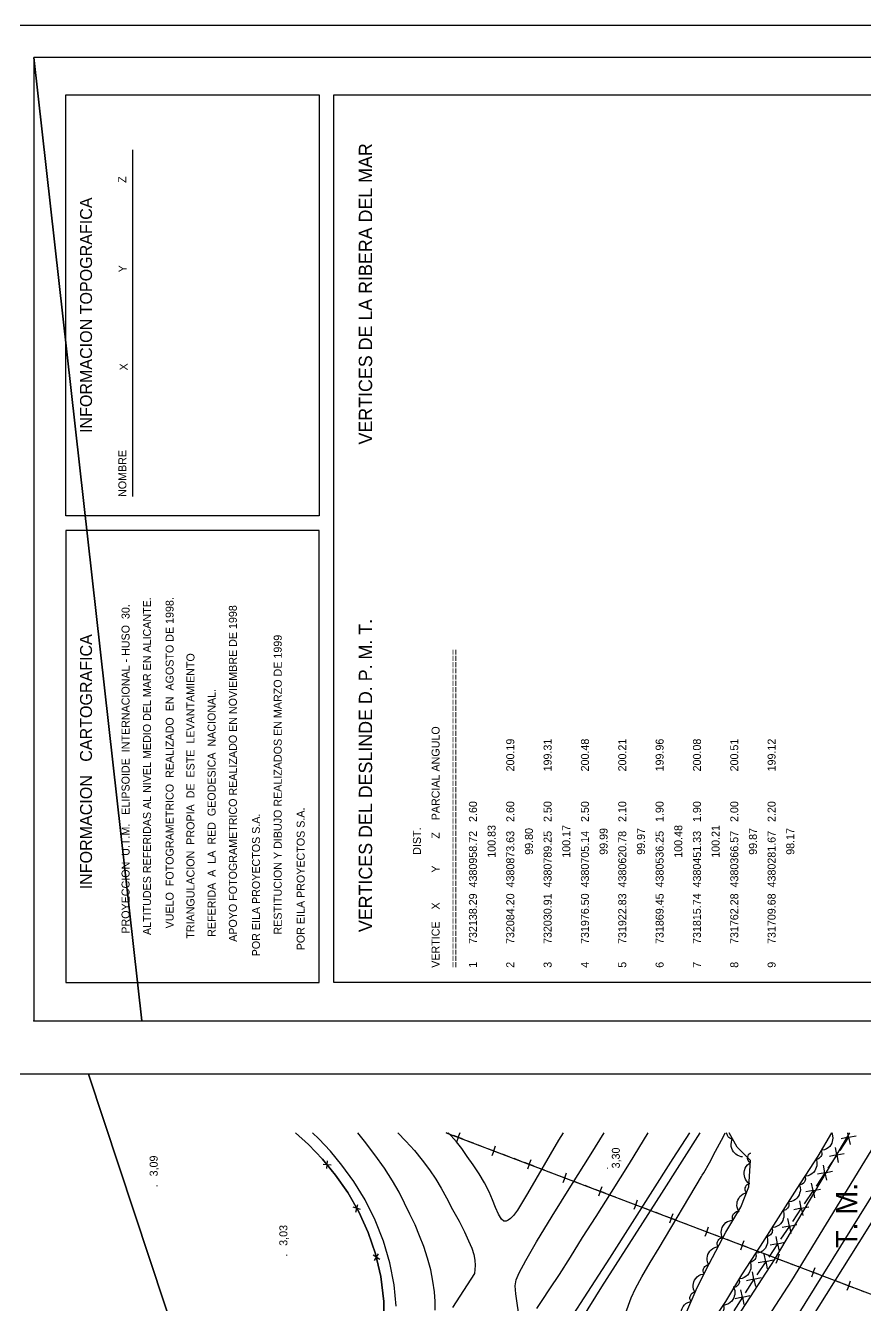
# Model space of a CAD drawing. Extents: x 731654 to 732244, y 4380181 to 4381208.
# Drawn here: x 731950.7 to 732108.2, y 4380967.7 to 4381207.5 of the extents above; entities that cross this region are included whole.
import ezdxf
from ezdxf.enums import TextEntityAlignment as Align

# ---------------------------------------------------------------- set-up
doc = ezdxf.new("R2010")
doc.units = 0
doc.linetypes.add('DASHED', pattern=[0])
doc.linetypes.add('HIDDEN', pattern=[0])
doc.layers.get('0').update_dxf_attribs({"linetype": 'CONTINUOUS'})
for name, color, linetype in [('1', 7, 'CONTINUOUS'), ('14', 7, 'CONTINUOUS'), ('33', 7, 'CONTINUOUS'), ('44', 7, 'CONTINUOUS'), ('48', 7, 'CONTINUOUS'), ('50', 7, 'CONTINUOUS'), ('53', 7, 'CONTINUOUS'), ('56', 7, 'CONTINUOUS'), ('8', 7, 'CONTINUOUS'), ('9', 7, 'CONTINUOUS'), ('PATTERN_CLASS', 7, 'CONTINUOUS')]:
    doc.layers.add(name, color=color, linetype=linetype)

msp = doc.modelspace()

# ---------------------------------------------------------------- linework, layer by layer
at = {"color": 0, "linetype": 'CONTINUOUS'}
for p, q in [((731970.85, 4381119.22), (731970.85, 4381184.24)), ((731954.41, 4381021), (731962.5, 4381021))]:
    msp.add_line(p, q, dxfattribs=at)
for points in [[(731958.3, 4381115.62), (731958.3, 4381194.5), (732005.77, 4381194.5), (732005.77, 4381115.62)], [(732211.32, 4381028.19), (732008.53, 4381028.19), (732008.53, 4381194.5), (732211.32, 4381194.5)]]:
    msp.add_lwpolyline(points, close=True, dxfattribs=at)
msp.add_point((731952.26, 4381021), dxfattribs=at)
at = {"layer": '1', "color": 0, "linetype": 'CONTINUOUS'}
for p, q in [((732007.21, 4380993.29), (732007.32, 4380994.74)), ((732008, 4380993.93), (732006.55, 4380994.07)), ((732013.55, 4380985.64), (732012.16, 4380986.05)), ((732012.65, 4380985.16), (732013.04, 4380986.57)), ((732017.13, 4380976.28), (732015.9, 4380977.05)), ((732016.13, 4380976.06), (732016.88, 4380977.31))]:
    msp.add_line(p, q, dxfattribs=at)
for points in [[(732075.19, 4381000), (732072.11, 4380995.21), (732060.23, 4380976.51), (732048.65, 4380958.66), (732038.01, 4380941.59), (732026.63, 4380923.78), (732009.91, 4380897.6), (731995.75, 4380875.01), (731977.46, 4380846.14), (731957.37, 4380814.25), (731939.83, 4380786.64), (731911.36, 4380741.53), (731885.56, 4380700.91), (731859.61, 4380659.98)], [(732077.17, 4381000), (732069.99, 4380988.69), (732058.72, 4380971.11), (732048.78, 4380955.17), (732037.51, 4380937.61), (732027.63, 4380921.98), (732018.33, 4380907.21), (732006.28, 4380888.56), (731998.14, 4380875.69), (731984.88, 4380854.56), (731973.67, 4380837.02), (731962.93, 4380819.9), (731950.11, 4380799.84), (731940.6, 4380784.66), (731928.05, 4380765.39), (731914.05, 4380743.19), (731895.88, 4380714.21), (731881.64, 4380691.31), (731861.13, 4380659.03)], [(731996.73, 4380917.82), (732003.85, 4380928.28), (732009.2, 4380937.21), (732013, 4380944.35), (732015.55, 4380950.63), (732017.13, 4380956.98), (732017.89, 4380963.07), (732017.92, 4380968.4), (732017.37, 4380973.06), (732016.35, 4380977.3), (732014.95, 4380981.31), (732013.21, 4380985.19), (732011.17, 4380988.84), (732008.87, 4380992.09), (732006.39, 4380995.04), (732003.75, 4380997.8), (732001.32, 4381000)], [(732020.23, 4380967.52), (732019.83, 4380971.52), (732019.02, 4380975.61), (732017.82, 4380979.69), (732016.29, 4380983.66), (732014.42, 4380987.42), (732012.26, 4380990.89), (732010.04, 4380993.96), (732007.92, 4380996.59), (732005.74, 4380998.9), (732004.51, 4381000)], [(732027.55, 4380966.75), (732027.52, 4380968.41), (732027.39, 4380970.21), (732027.12, 4380972.19), (732026.69, 4380974.32), (732026.09, 4380976.52), (732025.38, 4380978.67), (732024.62, 4380980.71), (732023.76, 4380982.73), (732022.79, 4380984.78), (732021.78, 4380986.85), (732020.75, 4380988.88), (732019.55, 4380991.02), (732018.02, 4380993.38), (732016.22, 4380995.9), (732014.28, 4380998.44), (732013, 4381000)], [(732020.5, 4381000), (732022.06, 4380998.42), (732023.66, 4380996.66), (732025.12, 4380994.9), (732026.47, 4380993.08), (732027.64, 4380991.3), (732028.63, 4380989.63), (732029.63, 4380987.81), (732030.81, 4380985.66), (732032.01, 4380983.44), (732033.02, 4380981.46), (732033.81, 4380979.78), (732034.39, 4380978.4), (732034.77, 4380977.21), (732034.96, 4380976.14), (732035, 4380975.13), (732034.88, 4380973.61)], [(732051.55, 4381000), (732050.67, 4380998.6), (732044.87, 4380988.66), (732042.96, 4380985.48), (732042.2, 4380984.48), (732041.66, 4380983.94), (732041.22, 4380983.63), (732040.82, 4380983.46), (732040.42, 4380983.46), (732039.97, 4380983.83), (732039.41, 4380984.73), (732038.83, 4380986.02), (732038.29, 4380987.42), (732037.66, 4380988.96), (732036.81, 4380990.62), (732035.78, 4380992.33), (732034.66, 4380994.01), (732033.55, 4380995.59), (732032.52, 4380997.04), (732031.53, 4380998.32), (732030.53, 4380999.42), (732029.97, 4381000)], [(732043.18, 4380966.39), (732042.92, 4380968.06), (732042.68, 4380969.82), (732042.56, 4380971.33), (732042.69, 4380972.44), (732043.28, 4380973.79), (732044.51, 4380976.07), (732046.55, 4380979.58), (732049.46, 4380984.37), (732052.98, 4380990.03), (732056.76, 4380996.06), (732059.23, 4381000)], [(732067.41, 4381000), (732067.4, 4380999.98), (732063.9, 4380994.25), (732060.56, 4380988.86), (732057.65, 4380984.3), (732055.11, 4380980.37), (732052.83, 4380976.73), (732050.79, 4380973.48), (732048.99, 4380970.75), (732047.53, 4380968.61), (732046.5, 4380967.11)], [(732034.88, 4380973.61), (732030.81, 4380967.28)]]:
    msp.add_lwpolyline(points, dxfattribs=at)
at = {"layer": '14', "color": 0, "linetype": 'CONTINUOUS'}
msp.add_lwpolyline([(731890.96, 4380638.24), (731900.26, 4380652.67), (731907.87, 4380664.54), (731914.6, 4380675.05), (731922.1, 4380686.82), (731931.47, 4380701.61), (731942.47, 4380718.96), (731954.55, 4380737.94), (731967.28, 4380757.92), (731980.37, 4380778.5), (731993.98, 4380799.96), (732008.28, 4380822.65), (732023.04, 4380846.13), (732038.06, 4380870.07), (732053.73, 4380895), (732070.01, 4380920.85), (732084.74, 4380944.17), (732096.44, 4380962.62), (732108.43, 4380981.63), (732119.86, 4381000)], dxfattribs=at)
at = {"layer": '33', "color": 0, "linetype": 'CONTINUOUS'}
for p, q in [((732105.05, 4380999.18), (732103.39, 4380996.68)), ((732105.05, 4380999.18), (732103.67, 4380998.9)), ((732105.05, 4380999.18), (732104.89, 4381000)), ((732105.05, 4380999.18), (732106.44, 4380999.45)), ((732105.05, 4380999.18), (732105.33, 4380997.79)), ((732102.83, 4380995.85), (732102.56, 4380997.24)), ((732102.83, 4380995.85), (732101.17, 4380993.36)), ((732102.83, 4380995.85), (732101.45, 4380995.57)), ((732102.83, 4380995.85), (732104.22, 4380996.13)), ((732102.83, 4380995.85), (732103.11, 4380994.46)), ((732100.61, 4380992.52), (732098.95, 4380990.03)), ((732100.61, 4380992.52), (732099.23, 4380992.25)), ((732100.61, 4380992.52), (732100.34, 4380993.91)), ((732100.61, 4380992.52), (732102, 4380992.8)), ((732100.61, 4380992.52), (732100.89, 4380991.14)), ((732098.39, 4380989.2), (732098.12, 4380990.58)), ((732098.39, 4380989.2), (732099.78, 4380989.47)), ((732096.17, 4380985.87), (732095.9, 4380987.26)), ((732098.39, 4380989.2), (732096.73, 4380986.7)), ((732098.39, 4380989.2), (732097.01, 4380988.92)), ((732098.39, 4380989.2), (732098.67, 4380987.81)), ((732096.17, 4380985.87), (732094.51, 4380983.38)), ((732096.17, 4380985.87), (732094.78, 4380985.59)), ((732096.17, 4380985.87), (732097.56, 4380986.15)), ((732096.17, 4380985.87), (732096.45, 4380984.48)), ((732093.95, 4380982.54), (732092.29, 4380980.05)), ((732093.95, 4380982.54), (732092.56, 4380982.27)), ((732093.95, 4380982.54), (732093.67, 4380983.93)), ((732093.95, 4380982.54), (732095.34, 4380982.82)), ((732093.95, 4380982.54), (732094.23, 4380981.16)), ((732091.73, 4380979.22), (732091.45, 4380980.6)), ((732091.73, 4380979.22), (732090.06, 4380976.72)), ((732091.73, 4380979.22), (732090.34, 4380978.94)), ((732091.73, 4380979.22), (732093.12, 4380979.49)), ((732091.73, 4380979.22), (732092.01, 4380977.83)), ((732089.51, 4380975.89), (732087.84, 4380973.4)), ((732089.51, 4380975.89), (732088.12, 4380975.61)), ((732089.51, 4380975.89), (732089.23, 4380977.28)), ((732089.51, 4380975.89), (732090.9, 4380976.17)), ((732089.51, 4380975.89), (732089.79, 4380974.5)), ((732087.3, 4380972.56), (732087, 4380973.94)), ((732087.3, 4380972.56), (732088.68, 4380972.86)), ((732085.13, 4380969.19), (732084.83, 4380970.58)), ((732087.3, 4380972.56), (732085.67, 4380970.03)), ((732087.3, 4380972.56), (732085.91, 4380972.26)), ((732087.3, 4380972.56), (732087.6, 4380971.18)), ((732085.13, 4380969.19), (732083.51, 4380966.67)), ((732085.13, 4380969.19), (732083.75, 4380968.89)), ((732085.13, 4380969.19), (732086.52, 4380969.49)), ((732085.13, 4380969.19), (732085.43, 4380967.81))]:
    msp.add_line(p, q, dxfattribs=at)
at = {"layer": '44', "color": 0, "linetype": 'CONTINUOUS'}
msp.add_lwpolyline([(732063.2, 4380966.15), (732064.27, 4380969.05), (732065.1, 4380970.82), (732066.27, 4380973), (732067.85, 4380975.73), (732069.52, 4380978.44), (732077.46, 4380991.8), (732077.45, 4380991.8), (732077.59, 4380992.06), (732077.9, 4380992.52), (732078.98, 4380994.39), (732080.06, 4380996.54), (732081.57, 4380999.33), (732081.91, 4381000)], dxfattribs=at)
at = {"layer": '53', "color": 0, "linetype": 'CONTINUOUS'}
for points in [[(732085.15, 4380995.5), (732084.92, 4380995.51), (732084.57, 4380995.62), (732084.18, 4380995.79), (732083.93, 4380995.98), (732083.7, 4380996.2), (732083.48, 4380996.43), (732083.29, 4380996.73), (732083.14, 4380997.07), (732083.04, 4380997.45), (732083.01, 4380997.84), (732083.07, 4380998.27), (732083.18, 4380998.62), (732083.3, 4380998.83), (732083.03, 4380998.89), (732082.76, 4380998.99), (732082.59, 4380999.12), (732082.44, 4380999.27), (732082.32, 4380999.5), (732082.13, 4381000)], [(732101.84, 4381000), (732101.95, 4380999.79), (732102.03, 4380999.44), (732102.09, 4380999.02), (732102.05, 4380998.7), (732101.97, 4380998.39), (732101.88, 4380998.08), (732101.72, 4380997.77), (732101.5, 4380997.47), (732101.23, 4380997.19), (732100.9, 4380996.98), (732100.5, 4380996.81), (732100.14, 4380996.73), (732099.89, 4380996.72), (732099.98, 4380996.46), (732100.03, 4380996.18), (732100, 4380995.96), (732099.95, 4380995.76), (732099.82, 4380995.54), (732099.67, 4380995.37), (732099.48, 4380995.2), (732099.29, 4380995.09), (732099.09, 4380995.09), (732098.93, 4380995.08)], [(732086.35, 4380990.56), (732086.16, 4380990.7), (732085.93, 4380990.98), (732085.69, 4380991.33), (732085.58, 4380991.63), (732085.51, 4380991.94), (732085.45, 4380992.26), (732085.45, 4380992.61), (732085.52, 4380992.97), (732085.63, 4380993.35), (732085.82, 4380993.68), (732086.11, 4380994.02), (732086.39, 4380994.25), (732086.61, 4380994.37), (732086.41, 4380994.56), (732086.24, 4380994.79), (732086.17, 4380994.99), (732086.12, 4380995.2), (732086.14, 4380995.46), (732086.19, 4380995.67), (732086.29, 4380995.91), (732086.41, 4380996.09), (732086.59, 4380996.19), (732086.72, 4380996.27)], [(732098.91, 4380995.09), (732099.01, 4380994.88), (732099.07, 4380994.52), (732099.11, 4380994.1), (732099.06, 4380993.79), (732098.97, 4380993.48), (732098.87, 4380993.17), (732098.7, 4380992.87), (732098.46, 4380992.58), (732098.18, 4380992.31), (732097.85, 4380992.11), (732097.44, 4380991.95), (732097.08, 4380991.89), (732096.83, 4380991.9), (732096.91, 4380991.63), (732096.95, 4380991.34), (732096.91, 4380991.13), (732096.85, 4380990.93), (732096.71, 4380990.71), (732096.56, 4380990.55), (732096.36, 4380990.39), (732096.16, 4380990.29), (732095.96, 4380990.29), (732095.8, 4380990.29)], [(732084.54, 4380985.16), (732084.4, 4380985.35), (732084.26, 4380985.69), (732084.13, 4380986.09), (732084.11, 4380986.41), (732084.13, 4380986.73), (732084.17, 4380987.05), (732084.27, 4380987.38), (732084.44, 4380987.71), (732084.66, 4380988.04), (732084.94, 4380988.31), (732085.3, 4380988.54), (732085.64, 4380988.68), (732085.89, 4380988.73), (732085.75, 4380988.97), (732085.65, 4380989.24), (732085.65, 4380989.46), (732085.66, 4380989.67), (732085.75, 4380989.91), (732085.87, 4380990.1), (732086.03, 4380990.3), (732086.2, 4380990.44), (732086.39, 4380990.48), (732086.55, 4380990.52)], [(732095.8, 4380990.29), (732095.9, 4380990.08), (732095.97, 4380989.72), (732096.01, 4380989.3), (732095.96, 4380988.98), (732095.87, 4380988.67), (732095.77, 4380988.37), (732095.6, 4380988.06), (732095.37, 4380987.77), (732095.09, 4380987.5), (732094.75, 4380987.3), (732094.35, 4380987.14), (732093.98, 4380987.08), (732093.74, 4380987.08), (732093.82, 4380986.82), (732093.86, 4380986.53), (732093.82, 4380986.32), (732093.76, 4380986.12), (732093.62, 4380985.9), (732093.47, 4380985.74), (732093.27, 4380985.58), (732093.08, 4380985.48), (732092.88, 4380985.47), (732092.72, 4380985.47)], [(732081.38, 4380980.38), (732081.27, 4380980.58), (732081.2, 4380980.94), (732081.15, 4380981.36), (732081.19, 4380981.68), (732081.28, 4380981.99), (732081.37, 4380982.29), (732081.54, 4380982.6), (732081.77, 4380982.9), (732082.04, 4380983.17), (732082.37, 4380983.38), (732082.78, 4380983.54), (732083.14, 4380983.61), (732083.39, 4380983.61), (732083.3, 4380983.88), (732083.26, 4380984.16), (732083.29, 4380984.38), (732083.35, 4380984.58), (732083.48, 4380984.8), (732083.63, 4380984.97), (732083.83, 4380985.13), (732084.02, 4380985.23), (732084.22, 4380985.24), (732084.38, 4380985.24)], [(732092.71, 4380985.47), (732092.82, 4380985.26), (732092.88, 4380984.9), (732092.93, 4380984.48), (732092.88, 4380984.17), (732092.79, 4380983.86), (732092.69, 4380983.55), (732092.52, 4380983.25), (732092.29, 4380982.96), (732092.01, 4380982.68), (732091.68, 4380982.48), (732091.27, 4380982.33), (732090.91, 4380982.26), (732090.66, 4380982.26), (732090.74, 4380982), (732090.78, 4380981.71), (732090.74, 4380981.5), (732090.69, 4380981.3), (732090.55, 4380981.08), (732090.39, 4380980.91), (732090.2, 4380980.75), (732090, 4380980.65), (732089.8, 4380980.65), (732089.64, 4380980.65)], [(732078.81, 4380975.26), (732078.69, 4380975.46), (732078.6, 4380975.81), (732078.52, 4380976.22), (732078.54, 4380976.54), (732078.6, 4380976.86), (732078.67, 4380977.17), (732078.81, 4380977.49), (732079.02, 4380977.8), (732079.28, 4380978.09), (732079.59, 4380978.33), (732079.98, 4380978.52), (732080.34, 4380978.61), (732080.58, 4380978.63), (732080.48, 4380978.89), (732080.41, 4380979.17), (732080.43, 4380979.39), (732080.47, 4380979.59), (732080.59, 4380979.82), (732080.73, 4380980), (732080.91, 4380980.18), (732081.1, 4380980.29), (732081.3, 4380980.31), (732081.45, 4380980.33)], [(732089.66, 4380980.63), (732089.76, 4380980.42), (732089.83, 4380980.06), (732089.86, 4380979.64), (732089.81, 4380979.33), (732089.72, 4380979.02), (732089.62, 4380978.72), (732089.44, 4380978.41), (732089.21, 4380978.12), (732088.92, 4380977.85), (732088.59, 4380977.65), (732088.18, 4380977.5), (732087.82, 4380977.44), (732087.57, 4380977.45), (732087.65, 4380977.18), (732087.69, 4380976.89), (732087.65, 4380976.68), (732087.59, 4380976.48), (732087.45, 4380976.26), (732087.29, 4380976.1), (732087.09, 4380975.94), (732086.9, 4380975.85), (732086.7, 4380975.85), (732086.54, 4380975.84)], [(732076.19, 4380970.18), (732076.07, 4380970.37), (732075.97, 4380970.73), (732075.89, 4380971.14), (732075.91, 4380971.46), (732075.97, 4380971.78), (732076.04, 4380972.09), (732076.18, 4380972.41), (732076.39, 4380972.72), (732076.64, 4380973.01), (732076.95, 4380973.25), (732077.35, 4380973.44), (732077.7, 4380973.54), (732077.95, 4380973.56), (732077.84, 4380973.81), (732077.78, 4380974.1), (732077.8, 4380974.31), (732077.83, 4380974.51), (732077.95, 4380974.75), (732078.09, 4380974.92), (732078.27, 4380975.1), (732078.46, 4380975.22), (732078.66, 4380975.24), (732078.82, 4380975.26)], [(732086.54, 4380975.84), (732086.64, 4380975.63), (732086.7, 4380975.27), (732086.74, 4380974.85), (732086.69, 4380974.54), (732086.6, 4380974.23), (732086.49, 4380973.92), (732086.32, 4380973.62), (732086.08, 4380973.33), (732085.8, 4380973.06), (732085.47, 4380972.86), (732085.06, 4380972.71), (732084.7, 4380972.65), (732084.45, 4380972.65), (732084.53, 4380972.39), (732084.57, 4380972.1), (732084.52, 4380971.89), (732084.47, 4380971.69), (732084.32, 4380971.47), (732084.17, 4380971.31), (732083.97, 4380971.15), (732083.78, 4380971.05), (732083.57, 4380971.05), (732083.41, 4380971.05)], [(732083.51, 4380970.99), (732083.62, 4380970.79), (732083.69, 4380970.43), (732083.74, 4380970.01), (732083.71, 4380969.69), (732083.62, 4380969.38), (732083.53, 4380969.08), (732083.37, 4380968.76), (732083.15, 4380968.47), (732082.87, 4380968.19), (732082.55, 4380967.98), (732082.15, 4380967.81), (732081.79, 4380967.73), (732081.54, 4380967.73), (732081.63, 4380967.47), (732081.68, 4380967.18), (732081.64, 4380966.97), (732081.59, 4380966.77), (732081.46, 4380966.54), (732081.31, 4380966.37), (732081.12, 4380966.21), (732080.93, 4380966.1), (732080.72, 4380966.1), (732080.57, 4380966.09)], [(732074.03, 4380964.88), (732073.89, 4380965.06), (732073.77, 4380965.41), (732073.66, 4380965.82), (732073.65, 4380966.13), (732073.69, 4380966.45), (732073.73, 4380966.77), (732073.85, 4380967.1), (732074.03, 4380967.43), (732074.26, 4380967.74), (732074.56, 4380968), (732074.93, 4380968.22), (732075.28, 4380968.34), (732075.52, 4380968.38), (732075.4, 4380968.63), (732075.31, 4380968.91), (732075.31, 4380969.12), (732075.34, 4380969.33), (732075.44, 4380969.57), (732075.56, 4380969.75), (732075.73, 4380969.94), (732075.9, 4380970.08), (732076.1, 4380970.11), (732076.26, 4380970.14)]]:
    msp.add_lwpolyline(points, dxfattribs=at)
at = {"layer": '56', "color": 0, "linetype": 'CONTINUOUS'}
for p, q in [((732030.24, 4380999.75), (732029.57, 4381000)), ((732032.76, 4380998.79), (732030.94, 4380999.48)), ((732031.85, 4380999.13), (732031.52, 4380998.25)), ((732031.85, 4380999.13), (732032.21, 4381000.07)), ((732034.72, 4380998.04), (732033.49, 4380998.51)), ((732036.9, 4380997.22), (732035.66, 4380997.68)), ((732039.42, 4380996.26), (732037.6, 4380996.95)), ((732038.51, 4380996.6), (732038.17, 4380995.72)), ((732038.51, 4380996.6), (732038.87, 4380997.54)), ((732041.38, 4380995.51), (732040.14, 4380995.98)), ((732043.55, 4380994.69), (732042.32, 4380995.16)), ((732046.08, 4380993.73), (732044.25, 4380994.42)), ((732045.16, 4380994.08), (732045.52, 4380995.01)), ((732045.16, 4380994.08), (732044.83, 4380993.19)), ((732048.03, 4380992.99), (732046.8, 4380993.45)), ((732050.21, 4380992.16), (732048.97, 4380992.63)), ((732052.73, 4380991.2), (732050.91, 4380991.89)), ((732051.82, 4380991.55), (732052.18, 4380992.49)), ((732051.82, 4380991.55), (732051.48, 4380990.66)), ((732054.69, 4380990.46), (732053.46, 4380990.92)), ((732056.86, 4380989.63), (732055.63, 4380990.1)), ((732058.47, 4380989.02), (732058.83, 4380989.96)), ((732059.39, 4380988.67), (732057.56, 4380989.36)), ((732058.47, 4380989.02), (732058.14, 4380988.13)), ((732061.34, 4380987.93), (732060.11, 4380988.4)), ((732063.52, 4380987.1), (732062.29, 4380987.57)), ((732065.13, 4380986.49), (732065.49, 4380987.43)), ((732066.04, 4380986.14), (732064.22, 4380986.84)), ((732065.13, 4380986.49), (732064.79, 4380985.61)), ((732068, 4380985.4), (732066.77, 4380985.87)), ((732070.17, 4380984.57), (732068.94, 4380985.04)), ((732071.78, 4380983.96), (732072.14, 4380984.9)), ((732072.7, 4380983.61), (732070.87, 4380984.31)), ((732071.78, 4380983.96), (732071.45, 4380983.08)), ((732074.65, 4380982.87), (732073.42, 4380983.34)), ((732076.83, 4380982.04), (732075.6, 4380982.51)), ((732078.44, 4380981.43), (732078.8, 4380982.37)), ((732079.35, 4380981.09), (732077.53, 4380981.78)), ((732078.44, 4380981.43), (732078.1, 4380980.55)), ((732081.31, 4380980.34), (732080.08, 4380980.81)), ((732083.48, 4380979.52), (732082.25, 4380979.98)), ((732085.1, 4380978.9), (732085.45, 4380979.84)), ((732086.01, 4380978.56), (732084.18, 4380979.25)), ((732085.1, 4380978.9), (732084.76, 4380978.02)), ((732087.96, 4380977.81), (732086.73, 4380978.28)), ((732090.14, 4380976.99), (732088.91, 4380977.46)), ((732092.66, 4380976.03), (732090.84, 4380976.72)), ((732091.75, 4380976.37), (732091.42, 4380975.49)), ((732091.75, 4380976.37), (732092.11, 4380977.31)), ((732094.62, 4380975.28), (732093.39, 4380975.75)), ((732096.79, 4380974.46), (732095.56, 4380974.93)), ((732099.32, 4380973.5), (732097.49, 4380974.19)), ((732098.41, 4380973.85), (732098.07, 4380972.96)), ((732098.41, 4380973.85), (732098.76, 4380974.79)), ((732101.27, 4380972.76), (732100.04, 4380973.22)), ((732103.45, 4380971.93), (732102.22, 4380972.4)), ((732105.97, 4380970.97), (732104.15, 4380971.66)), ((732105.06, 4380971.32), (732104.73, 4380970.43)), ((732105.06, 4380971.32), (732105.42, 4380972.26)), ((732107.93, 4380970.23), (732106.7, 4380970.7))]:
    msp.add_line(p, q, dxfattribs=at)
at = {"layer": '8', "color": 0, "linetype": 'DASHED'}
msp.add_lwpolyline([(732105.2, 4381000), (732091.09, 4380976.19), (732075.06, 4380951.46), (732074.99, 4380951.37), (732055.94, 4380921.42), (732040.58, 4380896.94), (732016.12, 4380858.65), (731998.04, 4380829.75), (731981.75, 4380802.62), (731965.19, 4380777.54), (731945.91, 4380745.21), (731932.6, 4380725.62), (731918.58, 4380702.61), (731903.04, 4380678.34), (731882.89, 4380646.68)], dxfattribs=at)
at = {"layer": '8', "color": 0, "linetype": 'CONTINUOUS'}
msp.add_lwpolyline([(731887.61, 4380645.52), (731895.37, 4380657.75), (731916.39, 4380691.01), (731943.97, 4380735.02), (731970.71, 4380776.8), (731995.1, 4380815.66), (732010.35, 4380840.76), (732024.91, 4380863.69), (732039.92, 4380887.44), (732059.56, 4380918.4), (732077.12, 4380945.64), (732094.4, 4380972.34), (732111.37, 4381000)], dxfattribs=at)
at = {"layer": '9', "color": 0, "linetype": 'HIDDEN'}
msp.add_lwpolyline([(731888.86, 4380639.81), (731900.64, 4380658.71), (731913.91, 4380680.3), (731930.35, 4380706.33), (731946.23, 4380730.89), (731959.2, 4380750.67), (731970.71, 4380768.46), (731981.14, 4380785.23), (732001.12, 4380816.85), (732025.7, 4380854.89), (732042.7, 4380881.91), (732058.67, 4380908.02), (732077.49, 4380936.98), (732093.38, 4380962.37), (732110.62, 4380990), (732116.73, 4381000)], dxfattribs=at)
at = {"layer": 'PATTERN_CLASS', "color": 0, "linetype": 'CONTINUOUS'}
msp.add_line((732029.57, 4381000), (732152.56, 4380953.27), dxfattribs=at)
for points in [[(732001.32, 4381000), (732003.75, 4380997.8), (732006.39, 4380995.04), (732008.87, 4380992.09), (732011.17, 4380988.84), (732013.21, 4380985.19), (732014.95, 4380981.31), (732016.35, 4380977.3), (732017.37, 4380973.06), (732017.92, 4380968.4), (732017.89, 4380963.07), (732017.13, 4380956.98), (732015.55, 4380950.63), (732013, 4380944.35), (732009.2, 4380937.21), (732003.85, 4380928.28), (731996.73, 4380917.82)], [(732101.84, 4381000), (732099.27, 4380995.65), (732095.34, 4380989.57), (732091.81, 4380984.05), (732088.46, 4380978.79), (732084.96, 4380973.42), (732081.94, 4380968.38), (732078.47, 4380963.16), (732075.37, 4380959.09), (732073.36, 4380958.67), (732072.94, 4380961.31), (732074.53, 4380966.06), (732076.63, 4380971.03), (732078.92, 4380975.46), (732082.01, 4380981.4), (732084.87, 4380986.04), (732086.31, 4380989.89), (732086.63, 4380994.84), (732084.15, 4380997.3), (732082.64, 4381000)]]:
    msp.add_lwpolyline(points, dxfattribs=at)

# ---------------------------------------------------------------- texts
at = {"color": 0, "linetype": 'CONTINUOUS'}
for s, height, p in [('VERTICES DE LA RIBERA DEL MAR', 2.5, (732014.46, 4381157.23)), ('ALTITUDES REFERIDAS AL NIVEL MEDIO DEL MAR EN ALICANTE.', 1.5, (731973.5, 4381068.72)), ('VUELO  FOTOGRAMETRICO  REALIZADO  EN  AGOSTO DE 1998.', 1.5, (731977.74, 4381069.35)), (' PROYECCION  U.T.M.   ELIPSOIDE  INTERNACIONAL - HUSO  30.', 1.5, (731969.48, 4381067.92)), (' APOYO FOTOGRAMETRICO REALIZADO EN NOVIEMBRE DE 1998', 1.5, (731989.6, 4381067.06)), ('VERTICES DEL DESLINDE D. P. M. T.', 2.5, (732014.46, 4381066.97)), ('RESTITUCION Y DIBUJO REALIZADOS EN MARZO DE 1999', 1.5, (731998.01, 4381065.25)), ('TRIANGULACION  PROPIA  DE  ESTE  LEVANTAMIENTO', 1.5, (731981.65, 4381063.13)), ('REFERIDA  A  LA  RED  GEODESICA  NACIONAL.', 1.5, (731985.61, 4381059.96)), ('  POR EILA PROYECTOS S.A.', 1.5, (731993.94, 4381045.9)), ('POR EILA PROYECTOS S.A.', 1.5, (732002.31, 4381047.59))]:
    msp.add_text(s, height=height, rotation=90, dxfattribs=at).set_placement(p, align=Align.MIDDLE)
for s, height, p in [('Z', 1.5, (731969.6, 4381178.03)), ('INFORMACION TOPOGRAFICA', 2.25, (731963.19, 4381131.16)), ('Y', 1.5, (731969.66, 4381161.26)), ('X', 1.5, (731969.87, 4381142.88)), ('NOMBRE', 1.5, (731969.63, 4381119.17)), ('INFORMACION   CARTOGRAFICA', 2.25, (731963.19, 4381045.64))]:
    msp.add_text(s, height=height, rotation=90, dxfattribs=at).set_placement(p)
for s, p in [('===================================================', (732030.36, 4381030.93)), ('VERTICE    X          Y         Z    PARCIAL ANGULO', (732026.86, 4381030.93)), ('2      732084.20  4380873.63   2.60          200.19', (732040.86, 4381030.93)), ('3      732030.91  4380789.25   2.50          199.31', (732047.86, 4381030.93)), ('4      731976.50  4380705.14   2.50          200.48', (732054.86, 4381030.93)), ('5      731922.83  4380620.78   2.10          200.21', (732061.86, 4381030.93)), ('6      731869.45  4380536.25   1.90          199.96', (732068.86, 4381030.93)), ('7      731815.74  4380451.33   1.90          200.08', (732075.86, 4381030.93)), ('8      731762.28  4380366.57   2.00          200.51', (732082.86, 4381030.93)), ('9      731709.68  4380281.67   2.20          199.12', (732089.86, 4381030.93)), ('1      732138.29  4380958.72   2.60', (732033.86, 4381030.93)), ('                                      DIST.', (732023.36, 4381030.93)), ('                                     100.83', (732037.36, 4381030.93)), ('                                      99.80', (732044.36, 4381030.93)), ('                                     100.17', (732051.36, 4381030.93)), ('                                      99.99', (732058.36, 4381030.93)), ('                                      99.97', (732065.36, 4381030.93)), ('                                     100.48', (732072.36, 4381030.93)), ('                                     100.21', (732079.36, 4381030.93)), ('                                      99.87', (732086.36, 4381030.93)), ('                                      98.17', (732093.36, 4381030.93))]:
    msp.add_text(s, height=1.5, rotation=90, dxfattribs=at).set_placement(p, align=Align.TOP_LEFT)
at = {"layer": '48', "color": 0, "linetype": 'CONTINUOUS'}
for s, p in [(' 3,30', (732062.15, 4380992.78)), (' 3,09', (731975.5, 4380991.28)), ('.', (732059.96, 4380993.12)), ('.', (731975.5, 4380989.78)), (' 3,03', (731999.82, 4380978.27)), ('.', (731999.82, 4380976.77))]:
    msp.add_text(s, height=1.5, rotation=90, dxfattribs=at).set_placement(p)
at = {"layer": '50', "color": 0, "linetype": 'CONTINUOUS'}
msp.add_text('T. M.', height=4, rotation=90, dxfattribs=at).set_placement((732106.71, 4380978.44))

# ---------------------------------------------------------------- meshes
at = {"color": 0, "linetype": 'CONTINUOUS'}
mesh = msp.add_polyface(dxfattribs=at)
corners = [(731962.5, 4380181), (731654.5, 4381207.5), (732244, 4380181), (732244, 4381207.5), (731654.5, 4380181)]
mesh.append_faces([[corners[k] for k in face] for face in [(0, 1, 4), (1, 0, 2, 3)]], dxfattribs={"vtx0": -1, "color": 0})
mesh = msp.add_polyface(dxfattribs=at)
corners = [(731972.5, 4381021), (731952.26, 4381201.5), (732234, 4381201.5), (731952.26, 4381021), (732234, 4381021)]
mesh.append_faces([[corners[k] for k in face] for face in [(0, 1, 3), (1, 0, 4, 2)]], dxfattribs={"vtx0": -1, "color": 0})
mesh = msp.add_polyface(dxfattribs=at)
corners = [(732005.77, 4381028.19), (732005.77, 4381112.86), (731958.3, 4381112.86), (731958.3, 4381028.19)]
mesh.append_faces([[corners[k] for k in face] for face in [(0, 1, 2, 3)]], dxfattribs={"color": 0})
mesh = msp.add_polyface(dxfattribs=at)
corners = [(732234, 4380191), (731962.5, 4381011), (731962.5, 4380191), (731664.5, 4381011), (732234, 4381011), (731664.5, 4380191)]
mesh.append_faces([[corners[k] for k in face] for face in [(1, 0, 4), (2, 3, 5)]], dxfattribs={"vtx0": -1, "color": 0})
mesh.append_faces([[corners[k] for k in face] for face in [(0, 1, 3, 2)]], dxfattribs={"vtx0": -1, "vtx2": -1, "color": 0})

doc.saveas('drawing.dxf')
